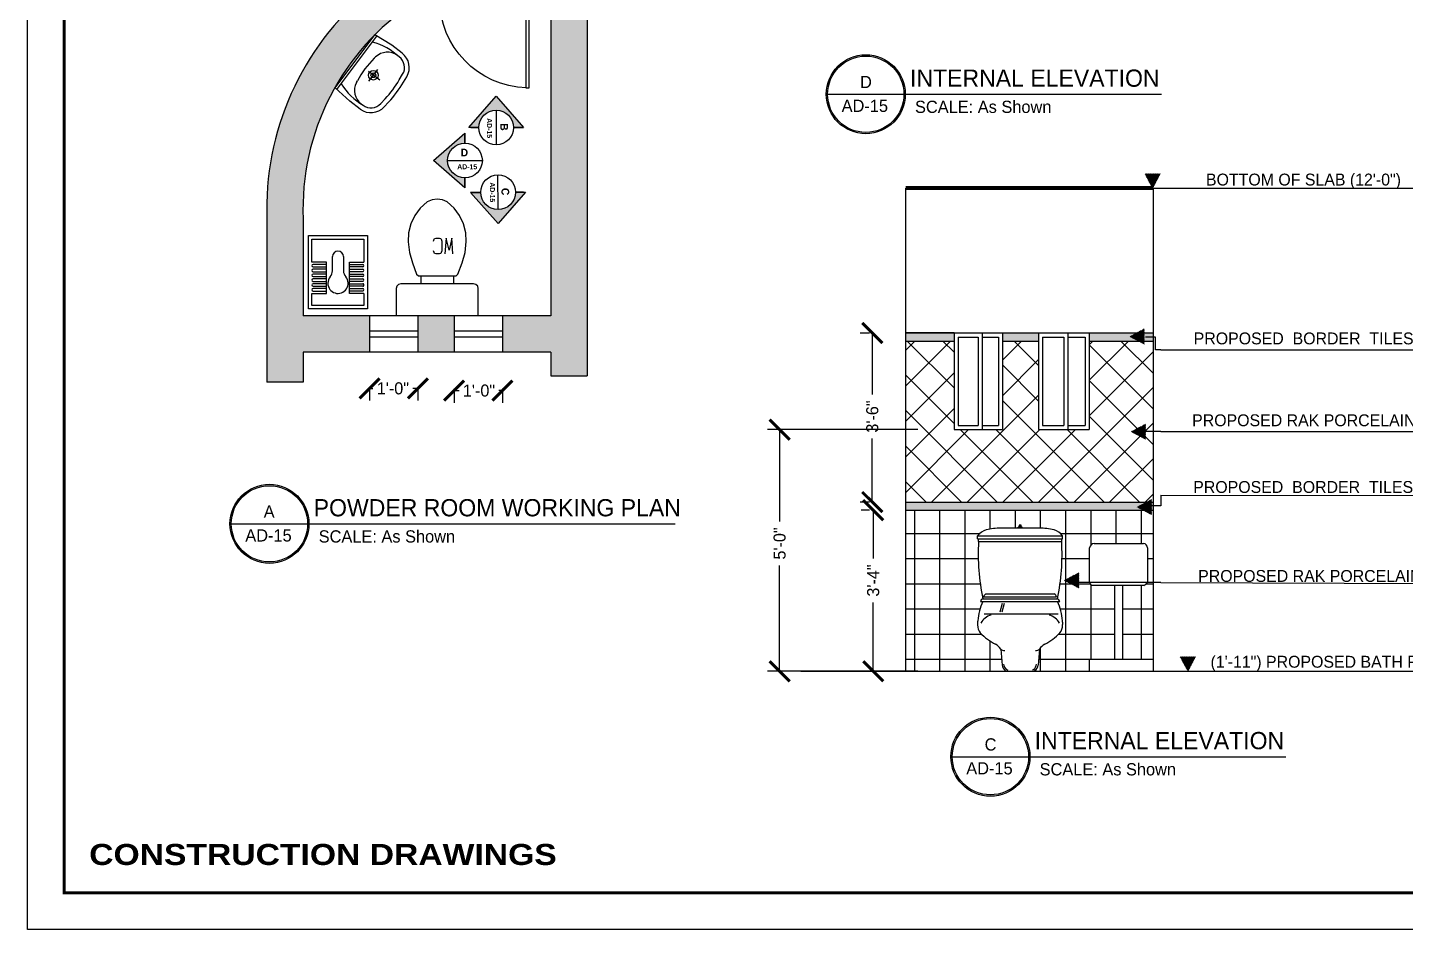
# Model space of a CAD drawing. Extents: x 10753 to 18704, y -5361 to 1140.
# Drawn here: x 11257 to 11599.1, y -3882.7 to -3658.8 of the extents above; entities that cross this region are included whole.
import ezdxf
from ezdxf.enums import TextEntityAlignment as Align

# ---------------------------------------------------------------- set-up
doc = ezdxf.new("R2010")
doc.units = 0
doc.header["$LTSCALE"] = 30
doc.header["$MEASUREMENT"] = 0
doc.header["$PDMODE"] = 3
doc.layers.get('0').update_dxf_attribs({"linetype": 'CONTINUOUS'})
doc.layers.get('DEFPOINTS').update_dxf_attribs({"linetype": 'CONTINUOUS'})
for name, color, linetype in [('bath', 23, 'CONTINUOUS'), ('furniture', 9, 'CONTINUOUS'), ('SEAL', 1, 'CONTINUOUS'), ('SLINE', 3, 'CONTINUOUS'), ('WALL', 2, 'CONTINUOUS'), ('Walls Hatch', 51, 'CONTINUOUS'), ('WL', 9, 'CONTINUOUS')]:
    doc.layers.add(name, color=color, linetype=linetype)
doc.styles.add('EE', font='eurr____.ttf')
doc.styles.add('SMALL-DIM', font='stylu.ttf', dxfattribs={"height": 2})
doc.styles.get("Standard").update_dxf_attribs({"font": 'stylu.ttf', "height": 3})
doc.styles.add('STYLE3', font='ariblk.ttf', dxfattribs={"height": 1})
doc.styles.add('Text 1-2', font='stylu.ttf', dxfattribs={"height": 1.5})
doc.dimstyles.new('D1', dxfattribs={"dimtxt": 6, "dimasz": 5, "dimexe": 1, "dimexo": 2, "dimgap": 1, "dimtad": 1, "dimdec": 4, "dimzin": 3, "dimdsep": 46, "dimlunit": 4, "dimtxsty": 'Standard', "dimcen": 3, "dimclrd": 7, "dimclre": 7, "dimclrt": 2, "dimadec": 0, "dimazin": 0, "dimtfac": 1, "dimtdec": 4, "dimtofl": 0, "dimtmove": 2, "dimatfit": 3, "dimfxl": 1, "dimfrac": 2, "dimtolj": 1, "dimtzin": 1, "dimarcsym": 0})

# ---------------------------------------------------------------- blocks, each defined once
blk = doc.blocks.new('D1')
for p, q in [((-3, 40.85), (-1.5, 40.85)), ((-3, 1.85), (-3, 40.85)), ((-1.5, 40.85), (-1.5, 1.85)), ((-40.5, 1.88), (-42, 1.88)), ((-42, 1.88), (-42, -1.88)), ((-40.5, 0.38), (-40.5, 1.88)), ((-39.75, 0.38), (-40.5, 0.38)), ((-39.75, -1.88), (-39.75, 0.38)), ((-1.5, 1.85), (-3, 1.85)), ((-2.25, 0.38), (-2.25, -1.88)), ((-1.5, 0.38), (-2.25, 0.38)), ((0, 1.88), (-1.5, 1.88)), ((-1.5, 1.88), (-1.5, 0.38)), ((0, -1.88), (0, 1.88)), ((-42, -1.88), (-39.75, -1.88)), ((-2.25, -1.88), (0, -1.88))]:
    blk.add_line(p, q)
blk.add_arc((-1.5, 1.88), 39, 91.84981, 180)
blk = doc.blocks.new('WINDOW')
for p, q in [((12, 0), (0, 0)), ((12, -3.75), (0, -3.75)), ((12, -5.25), (0, -5.25)), ((12, -9), (0, -9))]:
    blk.add_line(p, q)
blk = doc.blocks.new('_ArchTick')
at = {"color": 0, "linetype": 'ByBlock', "const_width": 0.15}
blk.add_lwpolyline([(-0.5, -0.5), (0.5, 0.5)], dxfattribs=at)
blk = doc.blocks.new('*D397')
at = {"color": 7, "linetype": 'Continuous', "lineweight": -2, "transparency": 16777216}
for p, q in [((11466.07, -3778.63), (11464, -3778.63)), ((11467, -3778.63), (11467, -3790.61)), ((11467, -3818.63), (11467, -3801.59)), ((11466.07, -3818.63), (11464, -3818.63))]:
    blk.add_line(p, q, dxfattribs=at)
at = {"layer": 'DEFPOINTS', "color": 0, "linetype": 'Continuous', "transparency": 16777216}
for p in [(11467, -3778.63), (11475.07, -3778.63), (11475.07, -3818.63)]:
    blk.add_point(p, dxfattribs=at)
at = {"color": 7, "linetype": 'Continuous', "lineweight": -2, "transparency": 16777216, "xscale": 5, "yscale": 5, "zscale": 5}
for p, rotation in [((11467, -3778.63), 90), ((11467, -3818.63), 270)]:
    blk.add_blockref('_ArchTick', p, dxfattribs=dict(at, rotation=rotation))
at = {"color": 0, "linetype": 'Continuous', "transparency": 16777216, "insert": (11467, -3796.1), "char_height": 3, "attachment_point": 5, "rotation": 90}
blk.add_mtext('\\A1;3\'-4"', dxfattribs=at)
blk = doc.blocks.new('*D398')
at = {"color": 7, "linetype": 'Continuous', "lineweight": -2, "transparency": 16777216}
for p, q in [((11466.07, -3734.63), (11463.78, -3734.63)), ((11466.78, -3734.63), (11466.78, -3749.88)), ((11466.78, -3776.63), (11466.78, -3760.86)), ((11466.07, -3776.63), (11463.78, -3776.63))]:
    blk.add_line(p, q, dxfattribs=at)
at = {"layer": 'DEFPOINTS', "color": 0, "linetype": 'Continuous', "transparency": 16777216}
for p in [(11466.78, -3734.63), (11475.07, -3734.63), (11475.07, -3776.63)]:
    blk.add_point(p, dxfattribs=at)
at = {"color": 7, "linetype": 'Continuous', "lineweight": -2, "transparency": 16777216, "xscale": 5, "yscale": 5, "zscale": 5}
for p, rotation in [((11466.78, -3734.63), 90), ((11466.78, -3776.63), 270)]:
    blk.add_blockref('_ArchTick', p, dxfattribs=dict(at, rotation=rotation))
at = {"color": 0, "linetype": 'Continuous', "transparency": 16777216, "insert": (11466.78, -3755.37), "char_height": 3, "attachment_point": 5, "rotation": 90}
blk.add_mtext('\\A1;3\'-6"', dxfattribs=at)
blk = doc.blocks.new('*D399')
at = {"layer": 'DEFPOINTS', "color": 0, "transparency": 16777216}
for p in [(11487.07, -3758.63), (11443.77, -3818.63), (11487.07, -3818.63)]:
    blk.add_point(p, dxfattribs=at)
at = {"layer": 'WALL', "color": 7, "lineweight": -2, "transparency": 16777216}
for p, q in [((11478.07, -3758.63), (11440.77, -3758.63)), ((11443.77, -3758.63), (11443.77, -3781.47)), ((11443.77, -3818.63), (11443.77, -3792.33)), ((11478.07, -3818.63), (11440.77, -3818.63))]:
    blk.add_line(p, q, dxfattribs=at)
at = {"layer": 'WALL', "color": 7, "lineweight": -2, "transparency": 16777216, "xscale": 5, "yscale": 5, "zscale": 5}
for p, rotation in [((11443.77, -3758.63), 90), ((11443.77, -3818.63), 270)]:
    blk.add_blockref('_ArchTick', p, dxfattribs=dict(at, rotation=rotation))
at = {"layer": 'WALL', "color": 0, "transparency": 16777216, "insert": (11443.77, -3786.9), "char_height": 3, "attachment_point": 5, "rotation": 90}
blk.add_mtext('\\A1;5\'-0"', dxfattribs=at)
blk = doc.blocks.new('*D423')
at = {"color": 7, "linetype": 'Continuous', "lineweight": -2, "transparency": 16777216}
for p, q in [((11341.95, -3748.39), (11342.79, -3748.39)), ((11341.95, -3748.4), (11341.95, -3751.39)), ((11353.95, -3748.39), (11352.7, -3748.39)), ((11353.95, -3748.4), (11353.95, -3751.39))]:
    blk.add_line(p, q, dxfattribs=at)
at = {"layer": 'DEFPOINTS', "color": 0, "linetype": 'Continuous', "transparency": 16777216}
for p in [(11341.95, -3739.4), (11353.95, -3739.4), (11353.95, -3748.39)]:
    blk.add_point(p, dxfattribs=at)
at = {"color": 7, "linetype": 'Continuous', "lineweight": -2, "transparency": 16777216, "xscale": 5, "yscale": 5, "zscale": 5, "rotation": 180}
blk.add_blockref('_ArchTick', (11341.95, -3748.39), dxfattribs=at)
at = {"color": 7, "linetype": 'Continuous', "lineweight": -2, "transparency": 16777216, "xscale": 5, "yscale": 5, "zscale": 5}
blk.add_blockref('_ArchTick', (11353.95, -3748.39), dxfattribs=at)
at = {"color": 0, "linetype": 'Continuous', "transparency": 16777216, "insert": (11347.74, -3748.39), "char_height": 3, "attachment_point": 5}
blk.add_mtext('\\A1;1\'-0"', dxfattribs=at)
blk = doc.blocks.new('*D424')
at = {"color": 7, "linetype": 'Continuous', "lineweight": -2, "transparency": 16777216}
for p, q in [((11362.95, -3748.4), (11362.95, -3751.94)), ((11362.95, -3748.94), (11364.16, -3748.94)), ((11374.95, -3748.94), (11374.07, -3748.94)), ((11374.95, -3748.4), (11374.95, -3751.94))]:
    blk.add_line(p, q, dxfattribs=at)
at = {"layer": 'DEFPOINTS', "color": 0, "linetype": 'Continuous', "transparency": 16777216}
for p in [(11362.95, -3739.4), (11374.95, -3739.4), (11374.95, -3748.94)]:
    blk.add_point(p, dxfattribs=at)
at = {"color": 7, "linetype": 'Continuous', "lineweight": -2, "transparency": 16777216, "xscale": 5, "yscale": 5, "zscale": 5, "rotation": 180}
blk.add_blockref('_ArchTick', (11362.95, -3748.94), dxfattribs=at)
at = {"color": 7, "linetype": 'Continuous', "lineweight": -2, "transparency": 16777216, "xscale": 5, "yscale": 5, "zscale": 5}
blk.add_blockref('_ArchTick', (11374.95, -3748.94), dxfattribs=at)
at = {"color": 0, "linetype": 'Continuous', "transparency": 16777216, "insert": (11369.12, -3748.94), "char_height": 3, "attachment_point": 5}
blk.add_mtext('\\A1;1\'-0"', dxfattribs=at)

msp = doc.modelspace()

# ---------------------------------------------------------------- hatches: boundary and pattern name
at = {"linetype": 'Continuous'}
h = msp.add_hatch(color=3, dxfattribs=at)
h.dxf.hatch_style = 1
h.paths.add_polyline_path([(11365.63526, -3696.11139, -0.414213562), (11361.3191, -3691.79524, -0.414213562), (11365.63526, -3687.47908), (11365.63526, -3684.98481), (11357.86066, -3691.79524), (11365.63526, -3698.61354)])
h.paths.add_polyline_path([(11373.38914, -3675.84033), (11366.57084, -3683.61492), (11369.07298, -3683.61492, -1), (11377.7053, -3683.61492), (11380.19956, -3683.61492)])
h.paths.add_polyline_path([(11380.6727, -3699.64588), (11378.17058, -3699.65736, -1), (11369.53836, -3699.69694), (11367.04412, -3699.70837), (11373.89012, -3707.45166)])
h = msp.add_hatch()
h.set_pattern_fill('ANSI31', color=230, scale=0.983607, angle=90, style=0)
h.set_pattern_definition([(135, (8412.49006, -20820.96449), (-0.0869393583, -0.0869393583), [])])
h.paths.add_polyline_path([(11536.39882, -3698.71662), (11538.26414, -3695.13927), (11534.48339, -3695.13927)])
h = msp.add_hatch()
h.set_pattern_fill('ANSI31', color=230, scale=0.983607, style=0)
h.set_pattern_definition([(45, (-5591.54241, -611.62843), (-0.0869393583, 0.0869393583), [])])
h.paths.add_polyline_path([(11530.70546, -3735.5372), (11534.28281, -3737.40252), (11534.28281, -3733.62176)])
h = msp.add_hatch()
h.set_pattern_fill('ANSI31', color=230, scale=0.983607, style=0)
h.set_pattern_definition([(45, (-5591.19345, -635.26153), (-0.0869393583, 0.0869393583), [])])
h.paths.add_polyline_path([(11531.05442, -3759.17029), (11534.63177, -3761.03561), (11534.63177, -3757.25485)])
h = msp.add_hatch()
h.set_pattern_fill('ANSI31', color=230, scale=0.983607, style=0)
h.set_pattern_definition([(45, (-5589.73957, -653.96958), (-0.0869393583, 0.0869393583), [])])
h.paths.add_polyline_path([(11532.5083, -3777.87834), (11536.08565, -3779.74366), (11536.08565, -3775.9629)])
h = msp.add_hatch()
h.set_pattern_fill('ANSI31', color=230, scale=0.983607, style=0)
h.set_pattern_definition([(45, (-5607.7899, -672.18901), (-0.0869393583, 0.0869393583), [])])
h.paths.add_polyline_path([(11514.45797, -3796.09777), (11518.03532, -3797.96309), (11518.03532, -3794.18234)])
h = msp.add_hatch()
h.set_pattern_fill('ANSI31', color=230, scale=0.983607, angle=90, style=0)
h.set_pattern_definition([(135, (8421.24909, -20940.90807), (-0.0869393583, -0.0869393583), [])])
h.paths.add_polyline_path([(11545.15785, -3818.6602), (11547.02318, -3815.08285), (11543.24242, -3815.08285)])
at = {"layer": 'furniture'}
h = msp.add_hatch(color=3, dxfattribs=at)
h.dxf.hatch_style = 1
h.paths.add_polyline_path([(11487.07055, -3734.62703), (11475.07055, -3734.62703), (11475.07055, -3736.62703), (11487.07055, -3736.62703)])
h.paths.add_polyline_path([(11508.07055, -3734.62703), (11499.07055, -3734.62703), (11499.07055, -3736.62703), (11508.07055, -3736.62703)])
h.paths.add_polyline_path([(11536.57055, -3734.62703), (11520.60205, -3734.62703), (11520.60205, -3736.62703), (11536.57055, -3736.62703)])
h = msp.add_hatch(dxfattribs=at)
h.set_pattern_fill('ANSI37', color=3, scale=50)
h.set_pattern_definition([(45, (127.321, -440.6705), (-4.4194174, 4.4194174), []), (135, (127.321, -440.6705), (-4.4194174, -4.4194174), [])])
h.paths.add_polyline_path([(11499.07055, -3758.62703), (11487.07055, -3758.62703), (11487.07055, -3736.62703), (11475.07055, -3736.62703), (11475.07055, -3776.62703), (11536.57055, -3776.62703), (11536.57055, -3736.62703), (11520.60205, -3736.62703), (11520.60205, -3758.62703), (11508.07055, -3758.62703), (11508.07055, -3736.62703), (11499.07055, -3736.62703)])
h = msp.add_hatch(color=3, dxfattribs=at)
h.dxf.hatch_style = 1
h.paths.add_polyline_path([(11536.57055, -3776.62703), (11475.07055, -3776.62703), (11475.07055, -3778.62703), (11536.57055, -3778.62703)])
h = msp.add_hatch(dxfattribs=at)
h.set_pattern_fill('NET', color=3, scale=50)
h.set_pattern_definition([(0, (127.321, -440.6705), (0, 6.25), []), (90, (127.321, -440.6705), (-6.25, 4e-16), [])])
h.paths.add_polyline_path([(11493.15701, -3786.44042), (11493.15701, -3785.72042), (11492.91701, -3785.72042), (11492.91701, -3785.00042, -0.124148437), (11495.06163, -3783.52096, -0.072649015), (11498.67701, -3783.10703, -0.001452545), (11502.99701, -3783.09169), (11502.99701, -3782.85153), (11503.33301, -3782.85153), (11503.33301, -3782.61153, -0.506595561), (11503.24104, -3782.51553, -0.629816923), (11503.31573, -3782.32353), (11503.62101, -3782.32353, -1.078726701), (11503.62101, -3782.5513), (11503.62101, -3782.85153), (11503.95701, -3782.85153), (11503.95701, -3783.09169, -0.001452545), (11508.27701, -3783.10703, -0.072649015), (11511.89239, -3783.52096, -0.124148437), (11514.03701, -3785.00042), (11514.03701, -3785.72042), (11513.79701, -3785.72042), (11513.79701, -3786.44042, -0.066248116), (11512.73859, -3800.62703, -0.227279646), (11513.31898, -3801.34703), (11512.73859, -3801.34703, -0.094452188), (11513.97357, -3806.07899, -0.085950523), (11514.03701, -3807.10703, -0.164035376), (11513.36767, -3809.10647, -0.078810449), (11509.58041, -3811.90445, 0.088025015), (11508.27701, -3813.10703), (11507.95311, -3817.00256, -0.228340463), (11507.16521, -3818.42554, -0.165567124), (11506.60433, -3818.62703), (11520.60205, -3818.62703), (11520.60205, -3815.62703), (11526.91048, -3815.62703), (11526.91048, -3797.30979), (11521.25002, -3797.30979, -0.205193917), (11520.72328, -3796.49649), (11520.72328, -3788.00987, -0.298690848), (11521.89187, -3786.86596), (11534.10458, -3786.86596, -0.354863038), (11535.09768, -3788.00987), (11535.09768, -3796.5137, -0.243782299), (11534.16935, -3797.30979), (11528.91048, -3797.30979), (11528.91048, -3815.62703), (11536.57055, -3815.62703), (11536.57055, -3778.62703), (11475.07055, -3778.62703), (11475.07055, -3818.62703), (11500.38057, -3818.62703, -0.174161739), (11499.7888, -3818.42554, -0.214565997), (11499.00905, -3817.10062), (11498.67701, -3813.10703, 0.088025015), (11497.3736, -3811.90445, -0.078810449), (11493.58634, -3809.10647, -0.164035376), (11492.91701, -3807.10703, -0.085950523), (11492.98044, -3806.07899, -0.094452188), (11494.21542, -3801.34703), (11493.63503, -3801.34703, -0.227279646), (11494.21542, -3800.62703, -0.066248116)])
at = {"layer": 'Walls Hatch'}
h = msp.add_hatch(color=51, dxfattribs=at)
h.dxf.hatch_style = 1
h.paths.add_polyline_path([(11386.95076, -3648.16407), (11382.45076, -3648.16407), (11382.45076, -3652.66407), (11386.95076, -3652.66407)], flags=17)
h.paths.add_polyline_path([(11316.45076, -3706.46167), (11316.45076, -3746.82224), (11325.45076, -3746.82224), (11325.45076, -3739.40257), (11341.95076, -3739.40257), (11341.95076, -3730.40257), (11325.45076, -3730.40257), (11325.45076, -3706.28678, -0.262785094), (11352.94018, -3652.66407), (11358.45076, -3652.66407), (11358.45076, -3648.16407), (11352.94018, -3648.16407), (11345.60149, -3640.82537), (11339.23753, -3647.18933), (11341.79139, -3649.7432, 0.232954432)])
h.paths.add_polyline_path([(11395.95076, -3641.90257), (11386.95076, -3641.90257), (11386.95076, -3646.40257), (11386.95076, -3730.40257), (11374.95076, -3730.40257), (11374.95076, -3739.40257), (11386.95076, -3739.40257), (11386.95076, -3745.28971), (11395.95076, -3745.28971), (11395.95076, -3742.40257)])
h.paths.add_polyline_path([(11362.95076, -3739.40257), (11362.95076, -3730.40257), (11353.95076, -3730.40257), (11353.95076, -3739.40257)])

# ---------------------------------------------------------------- linework, layer by layer
at = {"color": 7, "linetype": 'Continuous', "ltscale": 100}
for p, q in [((11333.38224, -3673.77184), (11343.22859, -3660.60915)), ((11347.44172, -3663.19082), (11343.22859, -3660.60915)), ((11333.84365, -3674.18873), (11343.75882, -3660.93406)), ((11350.03316, -3665.12935), (11347.44172, -3663.19082)), ((11343.11818, -3666.41109), (11343.45979, -3666.07763)), ((11349.32252, -3666.07934), (11348.84753, -3665.72402)), ((11344.52609, -3671.84387), (11341.6995, -3669.72944)), ((11341.7946, -3672.08415), (11343.9852, -3669.15574)), ((11349.32841, -3671.76444), (11350.16496, -3670.37187)), ((11333.38224, -3673.77184), (11337.0486, -3677.08443)), ((11338.69343, -3672.44935), (11338.91685, -3672.02747)), ((11350.34539, -3672.37537), (11351.18194, -3670.98281)), ((11339.64148, -3679.02403), (11337.0486, -3677.08443)), ((11339.87569, -3677.71764), (11340.35101, -3678.07321)), ((11344.70641, -3677.66892), (11345.80605, -3676.47315)), ((11345.57967, -3678.47198), (11346.67931, -3677.27622))]:
    msp.add_line(p, q, dxfattribs=at)
at = {"color": 3, "linetype": 'Continuous'}
for p, q in [((11366.57084, -3683.61492), (11373.38914, -3675.84033)), ((11373.38914, -3675.84033), (11380.19956, -3683.61492)), ((11373.38914, -3679.29877), (11373.38914, -3687.93108)), ((11369.07298, -3683.61492), (11366.57084, -3683.61492)), ((11369.07298, -3683.61492), (11367.10968, -3683.61492)), ((11367.10968, -3683.61492), (11369.07298, -3683.61492)), ((11377.7053, -3683.61492), (11380.19956, -3683.61492)), ((11380.19956, -3683.61492), (11377.7053, -3683.61492)), ((11357.86066, -3691.79524), (11365.63526, -3684.98481)), ((11365.63526, -3687.47908), (11365.63526, -3684.98481)), ((11365.63526, -3684.98481), (11365.63526, -3687.47908)), ((11365.63526, -3698.61354), (11357.86066, -3691.79524)), ((11361.3191, -3691.79524), (11369.95141, -3691.79524)), ((11365.63526, -3696.11139), (11365.63526, -3698.61354)), ((11373.87426, -3703.99326), (11373.83468, -3695.36104)), ((11369.53836, -3699.69694), (11367.04412, -3699.70837)), ((11367.04412, -3699.70837), (11369.53836, -3699.69694)), ((11373.89012, -3707.45166), (11367.04412, -3699.70837)), ((11380.6727, -3699.64588), (11373.89012, -3707.45166)), ((11378.17058, -3699.65736), (11380.6727, -3699.64588)), ((11378.17058, -3699.65736), (11380.13386, -3699.64835)), ((11380.13386, -3699.64835), (11378.17058, -3699.65736))]:
    msp.add_line(p, q, dxfattribs=at)
at = {"linetype": 'Continuous'}
for p, q in [((11365.63526, -3696.11139), (11365.63526, -3698.0747)), ((11365.63526, -3698.0747), (11365.63526, -3696.11139))]:
    msp.add_line(p, q, dxfattribs=at)
for p, q in [((11357.45334, -3701.57102), (11356.24919, -3702.06708)), ((11358.7495, -3701.399), (11357.45334, -3701.57102)), ((11360.04566, -3701.57102), (11358.7495, -3701.399)), ((11361.24981, -3702.06708), (11360.04566, -3701.57102)), ((11354.54899, -3703.59927), (11353.18082, -3705.43549)), ((11354.54899, -3703.59927), (11353.18082, -3705.43549)), ((11354.54899, -3703.59927), (11353.18082, -3705.43549)), ((11356.24919, -3702.06708), (11354.54899, -3703.59927)), ((11362.94602, -3703.60327), (11361.24981, -3702.06708)), ((11364.31419, -3705.43549), (11362.94602, -3703.60327)), ((11325.45076, -3706.28678), (11325.45076, -3730.40257)), ((11352.1967, -3707.49975), (11351.63263, -3709.72002)), ((11352.1967, -3707.49975), (11351.63263, -3709.72002)), ((11352.1967, -3707.49975), (11351.63263, -3709.72002)), ((11353.18082, -3705.43549), (11352.1967, -3707.49975)), ((11365.30231, -3707.50375), (11364.31419, -3705.43549)), ((11365.86638, -3709.72002), (11365.30231, -3707.50375)), ((11365.86638, -3709.72002), (11365.30231, -3707.50375)), ((11365.86638, -3709.72002), (11365.30231, -3707.50375)), ((11326.77926, -3710.4254), (11341.41926, -3710.4254)), ((11326.77926, -3728.6654), (11326.77926, -3710.4254)), ((11327.64326, -3711.2894), (11340.55526, -3711.2894)), ((11327.64326, -3717.0014), (11327.64326, -3711.2894)), ((11340.55526, -3711.2894), (11340.55526, -3717.0014)), ((11341.41926, -3710.4254), (11341.41926, -3728.6654)), ((11351.63263, -3709.72002), (11351.50861, -3712.0043)), ((11351.63263, -3709.72002), (11351.50861, -3712.0043)), ((11351.63263, -3709.72002), (11351.50861, -3712.0043)), ((11357.86245, -3711.85073), (11357.9715, -3711.35067)), ((11357.9715, -3711.35067), (11358.08366, -3711.16264)), ((11358.08366, -3711.16264), (11358.37342, -3711.07063)), ((11358.37342, -3711.07063), (11359.35173, -3711.07063)), ((11359.35173, -3711.07063), (11359.64148, -3711.16264)), ((11359.64148, -3711.16264), (11359.75365, -3711.35067)), ((11359.75365, -3711.35067), (11359.8627, -3711.85073)), ((11359.8627, -3711.85073), (11359.8627, -3714.19502)), ((11360.94943, -3711.07063), (11360.66279, -3714.97511)), ((11361.68473, -3714.071), (11360.94943, -3711.07063)), ((11362.3764, -3711.07063), (11361.68473, -3714.071)), ((11362.66304, -3714.97511), (11362.3764, -3711.07063)), ((11365.67035, -3714.66863), (11365.95039, -3711.90029)), ((11365.67035, -3714.66863), (11365.95039, -3711.90029)), ((11365.67035, -3714.66863), (11365.95039, -3711.90029)), ((11365.95039, -3711.90029), (11365.86638, -3709.72002)), ((11365.95039, -3711.90029), (11365.86638, -3709.72002)), ((11365.95039, -3711.90029), (11365.86638, -3709.72002)), ((11351.50861, -3712.0043), (11351.82865, -3714.66863)), ((11351.50861, -3712.0043), (11351.82865, -3714.66863)), ((11351.50861, -3712.0043), (11351.82865, -3714.66863)), ((11351.82865, -3714.66863), (11352.58474, -3717.22895)), ((11351.82865, -3714.66863), (11352.58474, -3717.22895)), ((11351.82865, -3714.66863), (11352.58474, -3717.22895)), ((11357.9715, -3714.66307), (11357.86245, -3714.19502)), ((11358.08366, -3714.8511), (11357.9715, -3714.66307)), ((11358.37342, -3714.97511), (11358.08366, -3714.8511)), ((11359.35173, -3714.97511), (11358.37342, -3714.97511)), ((11359.64148, -3714.8511), (11359.35173, -3714.97511)), ((11359.75365, -3714.66307), (11359.64148, -3714.8511)), ((11359.8627, -3714.19502), (11359.75365, -3714.66307)), ((11364.91426, -3717.22895), (11365.67035, -3714.66863)), ((11364.91426, -3717.22895), (11365.67035, -3714.66863)), ((11364.91426, -3717.22895), (11365.67035, -3714.66863)), ((11331.23126, -3717.0014), (11327.64326, -3717.0014)), ((11331.23126, -3717.6014), (11327.94326, -3717.6014)), ((11327.94326, -3718.2014), (11331.23126, -3718.2014)), ((11331.23126, -3718.8014), (11327.94326, -3718.8014)), ((11331.23126, -3724.8014), (11331.23126, -3717.0014)), ((11332.71926, -3719.16289), (11332.71926, -3715.6694)), ((11335.47926, -3715.6694), (11335.47926, -3719.16289)), ((11336.96726, -3717.0014), (11340.55526, -3717.0014)), ((11336.96726, -3724.8014), (11336.96726, -3717.0014)), ((11336.96726, -3717.6014), (11340.25526, -3717.6014)), ((11340.25526, -3718.2014), (11336.96726, -3718.2014)), ((11336.96726, -3718.8014), (11340.25526, -3718.8014)), ((11352.58474, -3717.22895), (11353.60087, -3720.00129)), ((11352.58474, -3717.22895), (11353.60087, -3720.00129)), ((11352.58474, -3717.22895), (11353.60087, -3720.00129)), ((11363.87413, -3720.00129), (11364.91426, -3717.22895)), ((11363.87413, -3720.00129), (11364.91426, -3717.22895)), ((11363.87413, -3720.00129), (11364.91426, -3717.22895)), ((11327.94326, -3719.4014), (11331.23126, -3719.4014)), ((11331.23126, -3720.0014), (11327.94326, -3720.0014)), ((11327.94326, -3720.6014), (11331.23126, -3720.6014)), ((11331.23126, -3721.2014), (11327.94326, -3721.2014)), ((11327.94326, -3721.8014), (11331.23126, -3721.8014)), ((11340.25526, -3719.4014), (11336.96726, -3719.4014)), ((11336.96726, -3720.0014), (11340.25526, -3720.0014)), ((11340.25526, -3720.6014), (11336.96726, -3720.6014)), ((11336.96726, -3721.2014), (11340.25526, -3721.2014)), ((11340.25526, -3721.8014), (11336.96726, -3721.8014)), ((11353.60087, -3720.00129), (11354.06893, -3720.40134)), ((11353.60087, -3720.00129), (11354.06893, -3720.40134)), ((11353.60087, -3720.00129), (11354.06893, -3720.40134)), ((11354.06893, -3720.40134), (11363.41008, -3720.40134)), ((11354.06893, -3720.40134), (11363.41008, -3720.40134)), ((11354.06893, -3720.40134), (11363.41008, -3720.40134)), ((11354.74901, -3722.40158), (11354.74901, -3720.40134)), ((11354.74901, -3722.40158), (11354.74901, -3720.40134)), ((11354.74901, -3722.40158), (11354.74901, -3720.40134)), ((11362.74999, -3720.40134), (11362.74999, -3722.40158)), ((11362.74999, -3720.40134), (11362.74999, -3722.40158)), ((11362.74999, -3720.40134), (11362.74999, -3722.40158)), ((11363.41008, -3720.40134), (11363.87413, -3720.00129)), ((11363.41008, -3720.40134), (11363.87413, -3720.00129)), ((11363.41008, -3720.40134), (11363.87413, -3720.00129)), ((11327.64326, -3724.8014), (11331.23126, -3724.8014)), ((11327.64326, -3727.8014), (11327.64326, -3724.8014)), ((11331.23126, -3722.4014), (11327.94326, -3722.4014)), ((11327.94326, -3723.0014), (11331.23126, -3723.0014)), ((11331.23126, -3723.6014), (11327.94326, -3723.6014)), ((11327.94326, -3724.2014), (11331.23126, -3724.2014)), ((11336.96726, -3722.4014), (11340.25526, -3722.4014)), ((11340.25526, -3723.0014), (11336.96726, -3723.0014)), ((11336.96726, -3723.6014), (11340.25526, -3723.6014)), ((11340.25526, -3724.2014), (11336.96726, -3724.2014)), ((11340.55526, -3724.8014), (11336.96726, -3724.8014)), ((11340.55526, -3724.8014), (11340.55526, -3727.8014)), ((11348.70827, -3723.00166), (11348.54825, -3723.60173)), ((11348.70827, -3723.00166), (11348.54825, -3723.60173)), ((11348.70827, -3723.00166), (11348.54825, -3723.60173)), ((11348.54825, -3723.60173), (11348.54825, -3730.40257)), ((11349.14832, -3722.5616), (11348.70827, -3723.00166)), ((11349.14832, -3722.5616), (11348.70827, -3723.00166)), ((11349.14832, -3722.5616), (11348.70827, -3723.00166)), ((11349.74839, -3722.40158), (11349.14832, -3722.5616)), ((11349.74839, -3722.40158), (11349.14832, -3722.5616)), ((11349.74839, -3722.40158), (11349.14832, -3722.5616)), ((11367.75061, -3722.40158), (11349.74839, -3722.40158)), ((11367.75061, -3722.40158), (11349.74839, -3722.40158)), ((11367.75061, -3722.40158), (11349.74839, -3722.40158)), ((11368.35068, -3722.5616), (11367.75061, -3722.40158)), ((11368.35068, -3722.5616), (11367.75061, -3722.40158)), ((11368.35068, -3722.5616), (11367.75061, -3722.40158)), ((11368.79074, -3723.00166), (11368.35068, -3722.5616)), ((11368.79074, -3723.00166), (11368.35068, -3722.5616)), ((11368.79074, -3723.00166), (11368.35068, -3722.5616)), ((11368.95076, -3723.60173), (11368.79074, -3723.00166)), ((11368.95076, -3723.60173), (11368.79074, -3723.00166)), ((11368.95076, -3723.60173), (11368.79074, -3723.00166)), ((11368.95076, -3730.40257), (11368.95076, -3723.60173)), ((11341.41926, -3728.6654), (11326.77926, -3728.6654)), ((11340.55526, -3727.8014), (11327.64326, -3727.8014)), ((11362.95076, -3730.40257), (11353.95076, -3730.40257))]:
    msp.add_line(p, q)
at = {"color": 230}
for p, q in [((11533.1619, -3698.62703), (11608.97225, -3698.62703)), ((11537.08316, -3735.66121), (11534.5847, -3735.66121)), ((11537.08316, -3738.77632), (11537.08316, -3735.66121)), ((11538.42842, -3738.77632), (11537.08316, -3738.77632)), ((11538.42842, -3738.77632), (11647.62343, -3738.77632)), ((11538.42842, -3759.12127), (11534.39507, -3759.12127)), ((11538.42842, -3759.12127), (11657.6682, -3759.12127)), ((11538.42842, -3774.94166), (11538.42787, -3777.55103)), ((11538.42842, -3774.94166), (11653.40201, -3774.97144)), ((11538.42787, -3777.55103), (11533.1619, -3777.55103)), ((11538.42842, -3796.59245), (11516.45063, -3796.59245)), ((11538.42842, -3796.59245), (11663.65658, -3796.9861)), ((11565.07329, -3818.62703), (11661.75503, -3818.62703))]:
    msp.add_line(p, q, dxfattribs=at)
at = {"color": 7, "linetype": 'Continuous', "ltscale": 100}
for radius in [1.1893, 0.59465]:
    msp.add_circle((11342.88991, -3670.61993), radius, dxfattribs=at)
at = {"color": 3, "linetype": 'Continuous'}
for centre in [(11373.38914, -3683.61492), (11365.63526, -3691.79524), (11373.85447, -3699.67715)]:
    msp.add_circle(centre, 4.31616, dxfattribs=at)
at = {"color": 7, "linetype": 'Continuous', "ltscale": 100}
for centre, radius, start, end in [((11337.91461, -3678.67397), 16.9931, 47.8304848, 73.6849848), ((11358.96436, -3682.64443), 22.68529, 134.3085578, 152.0947638), ((11346.36028, -3669.04898), 4.15232, 53.2016608, 134.3085628), ((11347.36826, -3668.69181), 3.26254, 329.0054898, 53.2016608), ((11347.36826, -3668.69181), 4.44892, 329.0054938, 53.2016608), ((11349.12329, -3663.66266), 16.87059, 212.6225108, 238.6694738), ((11342.36293, -3674.39268), 4.15232, 152.0947648, 233.2016608), ((11324.40439, -3656.79183), 29.07552, 317.3978418, 329.0054938), ((11324.40439, -3656.79183), 30.2619, 317.3978418, 329.0054948), ((11342.30495, -3675.46049), 3.26254, 233.2089408, 317.3978418), ((11342.30495, -3675.46049), 4.44892, 233.2248578, 317.3978408)]:
    msp.add_arc(centre, radius, start, end, dxfattribs=at)
for centre, radius, start, end in [((11334.09926, -3715.6694), 1.38, 0, 180), ((11327.94326, -3717.9014), 0.3, 90, 270), ((11327.94326, -3719.1014), 0.3, 90, 270), ((11340.25526, -3717.9014), 0.3, 270, 90), ((11340.25526, -3719.1014), 0.3, 270, 90), ((11327.94326, -3720.3014), 0.3, 90, 270), ((11327.94326, -3721.5014), 0.3, 90, 270), ((11334.09926, -3722.2934), 2.508, 140.36926, 180), ((11334.09926, -3722.2934), 2.508, 180, 39.630758), ((11330.31926, -3719.16289), 2.4, 320.369265, 0), ((11337.87926, -3719.16289), 2.4, 180, 219.63074), ((11340.25526, -3720.3014), 0.3, 270.000017, 90), ((11340.25526, -3721.5014), 0.3, 270, 90), ((11327.94326, -3722.7014), 0.3, 90, 270), ((11327.94326, -3723.9014), 0.3, 90, 270), ((11340.25526, -3722.7014), 0.3, 270, 90.000017), ((11340.25526, -3723.9014), 0.3, 270, 90)]:
    msp.add_arc(centre, radius, start, end)
at = {"layer": 'bath'}
for p, q in [((11503.95701, -3782.85153), (11502.99701, -3782.85153)), ((11502.99701, -3783.09153), (11502.99701, -3782.85153)), ((11503.37476, -3782.51553), (11503.24104, -3782.51553)), ((11503.64254, -3782.61153), (11503.31148, -3782.61153)), ((11503.63828, -3782.32353), (11503.31573, -3782.32353)), ((11503.33301, -3782.85153), (11503.33301, -3782.61153)), ((11503.71297, -3782.51553), (11503.58297, -3782.51553)), ((11503.62101, -3782.85153), (11503.62101, -3782.61153)), ((11503.95701, -3783.09153), (11503.95701, -3782.85153)), ((11492.91701, -3785.72042), (11492.91701, -3785.00042)), ((11492.91701, -3785.00042), (11514.03701, -3785.00042)), ((11492.91701, -3785.72042), (11514.03701, -3785.72042)), ((11493.15701, -3786.44042), (11493.15701, -3785.72042)), ((11493.15701, -3786.44042), (11513.79701, -3786.44042)), ((11513.79701, -3786.44042), (11513.79701, -3785.72042)), ((11514.03701, -3785.72042), (11514.03701, -3785.00042)), ((11526.91048, -3797.30979), (11526.91048, -3815.62703)), ((11528.91048, -3797.30979), (11528.91048, -3815.62703)), ((11494.21542, -3800.62703), (11512.73859, -3800.62703)), ((11494.41914, -3800.14703), (11512.53487, -3800.14703)), ((11494.99953, -3799.42703), (11511.95448, -3799.42703)), ((11493.63503, -3801.34703), (11513.31898, -3801.34703)), ((11499.03344, -3801.82703), (11498.41054, -3803.91751)), ((11499.53429, -3801.82703), (11498.91139, -3803.91751)), ((11494.53727, -3804.39751), (11512.89519, -3804.39751)), ((11498.67701, -3813.10703), (11499.00905, -3817.10062)), ((11508.27701, -3813.10703), (11507.94496, -3817.10062))]:
    msp.add_line(p, q, dxfattribs=at)
for points in [[(11521.89187, -3786.86596), (11534.10458, -3786.86596)], [(11520.72328, -3796.49649), (11520.72328, -3788.00987)], [(11535.09768, -3788.00987), (11535.09768, -3796.5137)], [(11534.16935, -3797.30979), (11521.25002, -3797.30979)]]:
    msp.add_lwpolyline(points, dxfattribs=at)
for centre, radius, start, end in [((11496.92261, -3788.51279), 5.32744, 110.4457274, 138.7536113), ((11498.28623, -3795.68959), 12.58863, 88.2211499, 104.8418779), ((11503.47701, -4526.62018), 743.52865, 89.6301129, 90.3698871), ((11503.32437, -3782.43742), 0.11421, 85.6621975, 223.1514743), ((11503.32224, -3782.5298), 0.08244, 170.0364139, 277.5026985), ((11503.62964, -3782.43742), 0.11421, 316.8485257, 94.3378025), ((11503.63177, -3782.5298), 0.08244, 262.4973015, 9.9635861), ((11508.66778, -3795.68959), 12.58863, 75.1581221, 91.7788501), ((11510.03141, -3788.51279), 5.32744, 41.2463887, 69.5542726), ((11546.98715, -3789.55712), 53.9203, 176.6863404, 191.8471368), ((11459.96686, -3789.55712), 53.9203, 348.1528632, 3.3136596), ((11522.17959, -3788.32874), 1.49081, 101.1278145, 167.6494304), ((11533.89673, -3788.04945), 1.2016, 1.8874238, 80.0389957), ((11521.93582, -3796.28841), 1.23026, 189.7376015, 236.1207549), ((11533.86564, -3796.01632), 1.32865, 283.2139305, 338.0157857), ((11494.67629, -3801.59245), 1.06979, 115.5187017, 166.7372737), ((11495.4604, -3800.39245), 1.06979, 115.5187017, 166.7372737), ((11511.49361, -3800.39245), 1.06979, 13.2627263, 64.4812983), ((11512.27772, -3801.59245), 1.06979, 13.2627263, 64.4812983), ((11506.01096, -3806.95264), 13.05977, 154.581457, 176.1642744), ((11500.94305, -3806.95264), 13.05977, 3.8357256, 25.418543), ((11495.91682, -3806.77616), 3.01801, 166.6438942, 186.2940096), ((11496.21696, -3807.11409), 3.29996, 179.8773578, 217.1396486), ((11497.10425, -3808.39074), 3.77514, 102.7508613, 152.9628108), ((11509.84976, -3808.39074), 3.77514, 27.0371892, 77.2491387), ((11510.73705, -3807.11409), 3.29996, 322.8603514, 0.1226422), ((11511.03719, -3806.77616), 3.01801, 353.7059904, 13.3561058), ((11504.3005, -3798.56625), 15.02962, 224.5311241, 242.5558924), ((11502.65351, -3798.56625), 15.02962, 297.4441076, 315.4688759), ((11494.63634, -3816.17885), 5.07573, 37.2430951, 57.3650783), ((11499.63034, -3812.18378), 1.32712, 224.0813998, 270.6323746), ((11507.32367, -3812.18378), 1.32712, 269.3676254, 315.9186002), ((11512.31767, -3816.17885), 5.07573, 122.6349217, 142.7569049), ((11500.87158, -3816.8964), 1.87369, 186.2575342, 234.6979749), ((11501.24044, -3816.64408), 1.87369, 186.2575342, 234.6979749), ((11505.71357, -3816.64408), 1.87369, 305.3020251, 353.7424658), ((11506.08244, -3816.8964), 1.87369, 305.3020251, 353.7424658), ((11500.36513, -3817.70259), 0.92457, 231.4386959, 269.0427551), ((11500.73399, -3817.45027), 0.92457, 231.4386959, 250.2950273), ((11506.22002, -3817.45027), 0.92457, 289.7049727, 308.5613041), ((11506.58888, -3817.70259), 0.92457, 270.9572449, 308.5613041)]:
    msp.add_arc(centre, radius, start, end, dxfattribs=at)
at = {"layer": 'furniture', "color": 3}
for p, q in [((11487.07055, -3734.62703), (11475.07055, -3734.62703)), ((11475.07055, -3734.62703), (11536.57055, -3734.62703)), ((11487.07055, -3734.62703), (11499.07055, -3734.62703)), ((11487.07055, -3734.62703), (11487.07055, -3758.62703)), ((11488.07055, -3735.62703), (11493.07055, -3735.62703)), ((11488.07055, -3735.62703), (11488.07055, -3757.62703)), ((11493.07055, -3735.62703), (11493.07055, -3757.62703)), ((11494.07055, -3734.62703), (11494.07055, -3758.62703)), ((11494.07055, -3735.62703), (11498.07055, -3735.62703)), ((11498.07055, -3735.62703), (11498.07055, -3757.62703)), ((11499.07055, -3734.62703), (11499.07055, -3758.62703)), ((11508.07055, -3734.62703), (11520.60205, -3734.62703)), ((11508.07055, -3734.62703), (11508.07055, -3758.62703)), ((11509.07055, -3735.62703), (11514.3363, -3735.62703)), ((11509.07055, -3735.62703), (11509.07055, -3757.62703)), ((11514.3363, -3735.62703), (11514.3363, -3757.62703)), ((11515.3363, -3734.62703), (11515.3363, -3758.62703)), ((11515.3363, -3735.62703), (11519.60205, -3735.62703)), ((11519.60205, -3735.62703), (11519.60205, -3757.62703)), ((11520.60205, -3734.62703), (11520.60205, -3758.62703)), ((11475.07055, -3736.62703), (11487.07055, -3736.62703)), ((11499.07055, -3736.62703), (11508.07055, -3736.62703)), ((11520.60205, -3736.62703), (11536.57055, -3736.62703)), ((11487.07055, -3758.62703), (11499.07055, -3758.62703)), ((11488.07055, -3757.62703), (11493.07055, -3757.62703)), ((11494.07055, -3757.62703), (11498.07055, -3757.62703)), ((11508.07055, -3758.62703), (11520.60205, -3758.62703)), ((11509.07055, -3757.62703), (11514.3363, -3757.62703)), ((11515.3363, -3757.62703), (11519.60205, -3757.62703)), ((11475.07055, -3776.62703), (11536.57055, -3776.62703)), ((11475.07055, -3778.62703), (11536.57055, -3778.62703))]:
    msp.add_line(p, q, dxfattribs=at)
at = {"layer": 'SEAL', "color": 1}
msp.add_lwpolyline([(11851.64646, -3483.53281), (11851.64646, -3882.7473), (11257.02922, -3882.7473), (11257.02922, -3483.53281)], close=True, dxfattribs=at)
at = {"layer": 'SLINE'}
for p, q in [((11455.34606, -3675.33627), (11538.55454, -3675.33627)), ((11307.28134, -3782.01837), (11417.81655, -3782.01837)), ((11486.28499, -3839.84931), (11569.4536, -3839.84931))]:
    msp.add_line(p, q, dxfattribs=at)
for centre, radius in [((11465.15701, -3675.33627), 9.81095), ((11465.15701, -3675.33627), 9.47309), ((11317.09229, -3782.01837), 9.81095), ((11317.09229, -3782.01837), 9.47309), ((11496.09593, -3839.84931), 9.81095), ((11496.09593, -3839.84931), 9.47309)]:
    msp.add_circle(centre, radius, dxfattribs=at)
at = {"layer": 'WALL'}
for p, q in [((11395.95076, -3641.90257), (11395.95076, -3742.40257)), ((11386.95076, -3652.66407), (11386.95076, -3730.40257)), ((11316.45076, -3706.46167), (11316.45076, -3746.82224)), ((11341.95076, -3730.40257), (11325.45076, -3730.40257)), ((11341.95076, -3730.40257), (11341.95076, -3739.40257)), ((11353.95076, -3730.40257), (11353.95076, -3739.40257)), ((11368.95076, -3730.40257), (11353.95076, -3730.40257)), ((11362.95076, -3730.40257), (11362.95076, -3739.40257)), ((11386.95076, -3730.40257), (11374.95076, -3730.40257)), ((11374.95076, -3730.40257), (11374.95076, -3739.40257)), ((11341.95076, -3739.40257), (11325.45076, -3739.40257)), ((11362.95076, -3739.40257), (11353.95076, -3739.40257)), ((11386.95076, -3739.40257), (11374.95076, -3739.40257)), ((11395.95076, -3742.40257), (11395.95076, -3745.28971)), ((11386.95076, -3745.28971), (11395.95076, -3745.28971)), ((11325.45076, -3746.82224), (11316.45076, -3746.82224))]:
    msp.add_line(p, q, dxfattribs=at)
at = {"layer": 'WALL', "color": 9}
for p, q in [((11475.07055, -3698.62703), (11536.57055, -3698.62703)), ((11475.07055, -3818.62703), (11475.07055, -3698.62703)), ((11536.57055, -3818.62703), (11536.57055, -3698.62703)), ((11520.60205, -3815.62703), (11536.57055, -3815.62703)), ((11520.60205, -3815.62703), (11520.60205, -3818.62703)), ((11449.01958, -3818.62703), (11565.07329, -3818.62703)), ((11500.34968, -3818.62703), (11506.60433, -3818.62703))]:
    msp.add_line(p, q, dxfattribs=at)
at = {"layer": 'WALL', "linetype": 'Continuous'}
for p, q in [((11325.45076, -3739.40257), (11325.45076, -3746.82224)), ((11386.95076, -3739.40257), (11386.95076, -3745.28971))]:
    msp.add_line(p, q, dxfattribs=at)
at = {"layer": 'WALL', "color": 9, "const_width": 1}
msp.add_lwpolyline([(11475.07055, -3698.62703), (11536.57055, -3698.62703)], dxfattribs=at)
at = {"layer": 'WALL'}
for radius, start, end in [(70.28535, 129.69904, 182.1527683), (61.28535, 123.4111089, 182.3054469)]:
    msp.add_arc((11386.68651, -3703.82147), radius, start, end, dxfattribs=at)
at = {"layer": 'WL', "const_width": 0.75609}
msp.add_lwpolyline([(11842.5734, -3492.60586), (11842.5734, -3873.67425), (11266.10227, -3873.67425), (11266.10227, -3492.60586)], close=True, dxfattribs=at)

# ---------------------------------------------------------------- block references
at = {"xscale": -0.5714285714285714, "yscale": 0.5714285714285714, "zscale": 0.5714285714285714, "rotation": 180}
msp.add_blockref('D1', (11382.45076, -3650.41407), dxfattribs=at)
for p in [(11341.95076, -3730.40257), (11362.95076, -3730.40257)]:
    msp.add_blockref('WINDOW', p)

# ---------------------------------------------------------------- texts
at = {"color": 3, "linetype": 'Continuous', "attachment_point": 1, "style": 'EE'}
for s, width, insert, char_height, rotation in [('{\\fEuroRoman|b1|i0|c2|p2;AD-15}', 7.135604, (11372.34326, -3681.2862), 1.2396916, 270), ('{\\fEuroRoman|b1|i0|c2|p2;B}', 17.323162, (11376.32512, -3682.54486), 1.9144563, 270), ('{\\fEuroRoman|b1|i0|c2|p2;AD-15}', 6.7565848, (11373.06277, -3697.21457), 1.2396916, 270.2627126), ('{\\fEuroRoman|b1|i0|c2|p2;C}', 4.6763788, (11376.60753, -3698.59447), 1.9144563, 270.2627126)]:
    msp.add_mtext_dynamic_manual_height_columns(s, width=width, gutter_width=45, heights=[0], dxfattribs=dict(at, insert=insert, char_height=char_height, rotation=rotation))
for s, width, insert, char_height in [('{\\fEuroRoman|b1|i0|c2|p2;D}', 17.323162, (11364.56519, -3688.85925), 1.9144563), ('{\\fEuroRoman|b1|i0|c2|p2;AD-15}', 7.135604, (11363.71779, -3692.72877), 1.2396916)]:
    msp.add_mtext_dynamic_manual_height_columns(s, width=width, gutter_width=45, heights=[0], dxfattribs=dict(at, insert=insert, char_height=char_height))
at = {"color": 230, "char_height": 2.9508197, "attachment_point": 1, "style": 'Text 1-2'}
for s, insert in [('     BOTTOM OF SLAB (12\'-0")', (11544.13847, -3695.04964)), ("   PROPOSED  BORDER  TILES (TYPE 'B' APPROVED)", (11543.28311, -3734.49739)), ("  PROPOSED RAK PORCELAIN TILES (TYPE 'B' APPROVED)", (11543.99236, -3754.82945)), ("   PROPOSED  BORDER  TILES (TYPE 'A' APPROVED)", (11543.16412, -3771.39583)), ("        PROPOSED RAK PORCELAIN  TILES (TYPE 'A' APPROVED)", (11538.91109, -3793.48724)), ('      (1\'-11") PROPOSED BATH FLOOR LEVEL', (11544.17307, -3814.79547))]:
    msp.add_mtext_dynamic_manual_height_columns(s, width=161.6099882, gutter_width=1, heights=[0], dxfattribs=dict(at, insert=insert))
at = {"layer": 'SLINE', "style": 'SMALL-DIM'}
for s, height, p in [('D', 3.0375, (11463.72715, -3673.80551)), ('INTERNAL ELEVATION', 4.2757912, (11476.14012, -3673.47318, 0.04541)), ('AD-15', 3.0375, (11459.16429, -3679.73165)), ('SCALE: As Shown', 3.0375, (11477.38123, -3679.98216, 0.06863)), ('POWDER ROOM WORKING PLAN', 4.2757912, (11328.0754, -3780.15528, 0.04541)), ('A', 3.0375, (11315.66243, -3780.48761)), ('AD-15', 3.0375, (11311.09957, -3786.41375)), ('SCALE: As Shown', 3.0375, (11329.31651, -3786.66426, 0.06863)), ('INTERNAL ELEVATION', 4.2757912, (11507.07904, -3837.98623, 0.04541)), ('C', 3.0375, (11494.66607, -3838.31856)), ('AD-15', 3.0375, (11490.10321, -3844.2447)), ('SCALE: As Shown', 3.0375, (11508.32015, -3844.49521, 0.06863))]:
    msp.add_text(s, height=height, dxfattribs=at).set_placement(p)
at = {"layer": 'WALL', "color": 1, "style": 'STYLE3'}
msp.add_text('CONSTRUCTION DRAWINGS', height=5.2278217, dxfattribs=at).set_placement((11330.37321, -3866.74201), align=Align.CENTER)

# ---------------------------------------------------------------- dimensions: what is measured, and where the dimension line sits
at = {"color": 0, "linetype": 'Continuous'}
for base, p1, p2, picture, middle in [((11466.77783, -3734.62703), (11475.07055, -3776.62703), (11475.07055, -3734.62703), '*D398', (11466.77783, -3755.36763)), ((11466.9993, -3778.62703), (11475.07055, -3818.62703), (11475.07055, -3778.62703), '*D397', (11466.9993, -3796.09945))]:
    dim = msp.add_linear_dim(base=base, p1=p1, p2=p2, angle=90, dimstyle='D1', override={"dimtxt": 2, "dimexe": 3, "dimexo": 9, "dimblk": 'ArchTick', "dimclrt": 0, "dimldrblk": 'ArchTick'}, dxfattribs=at)
    dim.commit()
    dim.dimension.update_dxf_attribs({"geometry": picture, "text_midpoint": middle, "dimtype": 160})
for base, p1, p2, picture, middle in [((11353.95076, -3748.39065), (11341.95076, -3739.40257), (11353.95076, -3739.40257), '*D423', (11347.74278, -3748.39065)), ((11374.95076, -3748.93802), (11362.95076, -3739.40257), (11374.95076, -3739.40257), '*D424', (11369.11714, -3748.93802))]:
    dim = msp.add_linear_dim(base=base, p1=p1, p2=p2, dimstyle='D1', override={"dimtxt": 2, "dimexe": 3, "dimexo": 9, "dimblk": 'ArchTick', "dimclrt": 0, "dimldrblk": 'ArchTick'}, dxfattribs=at)
    dim.commit()
    dim.dimension.update_dxf_attribs({"geometry": picture, "text_midpoint": middle, "dimtype": 160})
at = {"layer": 'WALL', "color": 9}
dim = msp.add_linear_dim(base=(11443.7719, -3818.62703), p1=(11487.07055, -3758.62703), p2=(11487.07055, -3818.62703), angle=90, dimstyle='D1', override={"dimtxt": 2, "dimexe": 3, "dimexo": 9, "dimblk": 'ArchTick', "dimclrt": 0, "dimldrblk": 'ArchTick'}, dxfattribs=at)
dim.commit()
dim.dimension.update_dxf_attribs({"geometry": '*D399', "text_midpoint": (11443.7719, -3786.90414), "dimtype": 160})

doc.saveas('drawing.dxf')
